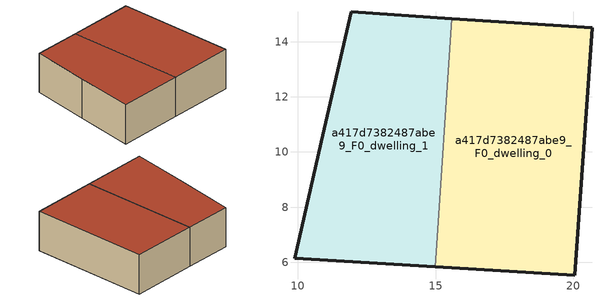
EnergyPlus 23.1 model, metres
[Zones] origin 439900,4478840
a417d7382487abe9_F0_dwelling_0
 floor ground (EU_floor_Construction): 20.67,14.5 20.04,5.54 14.98,5.84 15.58,14.84 z0
 wall outside (EU_wall_Construction): 14.98,5.84 20.04,5.54 20.67,14.5 15.58,14.84 z0:3
 wall to a417d7382487abe9_F0_dwelling_1 (EU_wall_Construction): 15.58,14.84 14.98,5.84 z0:3
 roof outside (EU_roof_Construction): 20.04,5.54 20.67,14.5 15.58,14.84 14.98,5.84 z3
a417d7382487abe9_F0_dwelling_1
 floor ground (EU_floor_Construction): 15.58,14.84 14.98,5.84 9.88,6.15 10.91,10.62 11.95,15.08 z0
 wall outside (EU_wall_Construction): 15.58,14.84 11.95,15.08 10.91,10.62 9.88,6.15 14.98,5.84 z0:3
 roof outside (EU_roof_Construction): 14.98,5.84 15.58,14.84 11.95,15.08 10.91,10.62 9.88,6.15 z3
[Building]
EU S2 Campaign: North Axis=0; Terrain=City; Solar Distribution=FullExterior
[Site:Location]
Madrid: Latitude=40.5; Longitude=-3.5; Time Zone=1; Elevation=609
[SizingPeriod:WeatherFileDays]
AnnualSizingPeriod: Begin Month=1; Begin Day of Month=1; End Month=12; End Day of Month=31; Day of Week for Start Day=Monday; Use Weather File Daylight Saving Period=No; Use Weather File Rain and Snow Indicators=No
[MATERIAL]
EU_InternalMass_Material: Roughness=MediumRough; Thickness=0.1; Conductivity=1; Density=1800; Specific Heat=900; Thermal Absorptance=0.9; Solar Absorptance=0.7; Visible Absorptance=0.7
[MATERIAL:NOMASS] Roughness=MediumRough; Thermal Absorptance=0.9; Solar Absorptance=0.7; Visible Absorptance=0.7
Name | Thermal Resistance
EU_wall_NoMass; EU_roof_NoMass | 2.16768
EU_floor_NoMass | 1.14339
[CONSTRUCTION]
EU_wall_Construction: EU_wall_NoMass
EU_roof_Construction: EU_roof_NoMass
EU_floor_Construction: EU_floor_NoMass
EU_InternalMass_Construction: EU_InternalMass_Material
[ZONE] Type=1; Multiplier=1; Ceiling Height=autocalculate; Floor Area=autocalculate; Part of Total Floor Area=Yes
Name | Volume
a417d7382487abe9_F0_dwelling_0 | 137.458
a417d7382487abe9_F0_dwelling_1 | 118.552
[INTERNALMASS] Construction=EU_InternalMass_Construction
Name | Zone or ZoneList | Surface Area
a417d7382487abe9_F0_dwelling_0_EU_InternalMass | a417d7382487abe9_F0_dwelling_0 | 45.8195
a417d7382487abe9_F0_dwelling_1_EU_InternalMass | a417d7382487abe9_F0_dwelling_1 | 39.5174
[OTHEREQUIPMENT] Fuel Type=Electricity; Design Level Calculation Method=Watts/Area; Power per Zone Floor Area=1; Fraction Latent=0; Fraction Radiant=0; Fraction Lost=0; Carbon Dioxide Generation Rate=0; EndUse Subcategory=EU_Step8_InternalGains
Name | Zone or ZoneList or Space or SpaceList | Schedule
EU_Step8_InternalGain_a417d7382487abe9_F0_dwelling_0_f000 | a417d7382487abe9_F0_dwelling_0 | EU_Step8_GainSchedule_a417d7382487abe9_F0_dwelling_0_f000
EU_Step8_InternalGain_a417d7382487abe9_F0_dwelling_1_f000 | a417d7382487abe9_F0_dwelling_1 | EU_Step8_GainSchedule_a417d7382487abe9_F0_dwelling_1_f000
[ZONEVENTILATION:DESIGNFLOWRATE] Schedule=EU_AlwaysOn; Design Flow Rate Calculation Method=AirChanges/Hour; Air Changes per Hour=0.480546; Ventilation Type=Natural; Fan Pressure Rise=0; Fan Total Efficiency=1; Constant Term Coefficient=1; Temperature Term Coefficient=0; Velocity Term Coefficient=0; Velocity Squared Term Coefficient=0; Minimum Indoor Temperature=-100; Maximum Indoor Temperature=100; Delta Temperature=-100; Minimum Outdoor Temperature=-100; Maximum Outdoor Temperature=100; Maximum Wind Speed=40
Name | Zone or ZoneList or Space or SpaceList
EU_ConstantAir_a417d7382487abe9_F0_dwelling_0 | a417d7382487abe9_F0_dwelling_0
EU_ConstantAir_a417d7382487abe9_F0_dwelling_1 | a417d7382487abe9_F0_dwelling_1
[HVACTEMPLATE:THERMOSTAT] Constant Heating Setpoint=20; Constant Cooling Setpoint=50
EU_HeatOnly_a417d7382487abe9_F0_dwelling_0; EU_HeatOnly_a417d7382487abe9_F0_dwelling_1
[HVACTEMPLATE:ZONE:IDEALLOADSAIRSYSTEM] System Availability Schedule=EU_AlwaysOn; Maximum Heating Supply Air Temperature=50; Minimum Cooling Supply Air Temperature=13; Maximum Heating Supply Air Humidity Ratio=0.0156; Minimum Cooling Supply Air Humidity Ratio=0.0077; Heating Limit=NoLimit; Cooling Limit=NoLimit; Heating Availability Schedule=EU_AlwaysOn; Cooling Availability Schedule=EU_CoolingOff; Dehumidification Control Type=ConstantSensibleHeatRatio; Cooling Sensible Heat Ratio=0.7; Dehumidification Setpoint=60; Humidification Control Type=None; Humidification Setpoint=30; Outdoor Air Method=None; Outdoor Air Flow Rate per Person=0.00944; Outdoor Air Flow Rate per Zone Floor Area=0; Outdoor Air Flow Rate per Zone=0; Demand Controlled Ventilation Type=None; Outdoor Air Economizer Type=NoEconomizer; Heat Recovery Type=None; Sensible Heat Recovery Effectiveness=0.7; Latent Heat Recovery Effectiveness=0.65
Name | Template Thermostat
a417d7382487abe9_F0_dwelling_0 | EU_HeatOnly_a417d7382487abe9_F0_dwelling_0
a417d7382487abe9_F0_dwelling_1 | EU_HeatOnly_a417d7382487abe9_F0_dwelling_1
[SIZING:ZONE] Zone Cooling Design Supply Air Temperature Input Method=SupplyAirTemperature; Zone Cooling Design Supply Air Temperature=13; Zone Heating Design Supply Air Temperature Input Method=SupplyAirTemperature; Zone Heating Design Supply Air Temperature=50; Zone Cooling Design Supply Air Humidity Ratio=0.008; Zone Heating Design Supply Air Humidity Ratio=0.008; Cooling Design Air Flow Method=DesignDay; Cooling Design Air Flow Rate=0; Cooling Minimum Air Flow per Zone Floor Area=0.000762; Cooling Minimum Air Flow=0; Cooling Minimum Air Flow Fraction=0.2; Heating Design Air Flow Method=DesignDay; Heating Design Air Flow Rate=0; Heating Maximum Air Flow per Zone Floor Area=0.002032; Heating Maximum Air Flow=0.141576; Heating Maximum Air Flow Fraction=0.3; Account for Dedicated Outdoor Air System=No; Dedicated Outdoor Air System Control Strategy=NeutralSupplyAir; Dedicated Outdoor Air Low Setpoint Temperature for Design=autosize; Dedicated Outdoor Air High Setpoint Temperature for Design=autosize; Zone Load Sizing Method=Sensible Load Only No Latent Load; Zone Latent Cooling Design Supply Air Humidity Ratio Input Method=HumidityRatioDifference; Zone Cooling Design Supply Air Humidity Ratio Difference=0.005; Zone Latent Heating Design Supply Air Humidity Ratio Input Method=HumidityRatioDifference; Zone Humidification Design Supply Air Humidity Ratio Difference=0.005
a417d7382487abe9_F0_dwelling_0; a417d7382487abe9_F0_dwelling_1
[SCHEDULE:CONSTANT]
Name | Hourly Value
EU_AlwaysOn | 1
EU_CoolingOff | 0
[SCHEDULE:FILE] Column Number=1; Rows to Skip at Top=0; Number of Hours of Data=8760; Column Separator=Comma; Interpolate to Timestep=No; Minutes per Item=60; Adjust Schedule for Daylight Savings=Yes
Name | File
EU_Step8_GainSchedule_a417d7382487abe9_F0_dwelling_0_f000 | C:\Users\o_iseri\Desktop\OpenUBEM\openubem\outputs\eu_evidence\EU-11\ES-MAD-BERRUGUETE\idfs\a417d7382487abe9\a417d7382487abe9_F0_dwelling_0_f000_gain.csv
EU_Step8_GainSchedule_a417d7382487abe9_F0_dwelling_1_f000 | C:\Users\o_iseri\Desktop\OpenUBEM\openubem\outputs\eu_evidence\EU-11\ES-MAD-BERRUGUETE\idfs\a417d7382487abe9\a417d7382487abe9_F0_dwelling_1_f000_gain.csv
